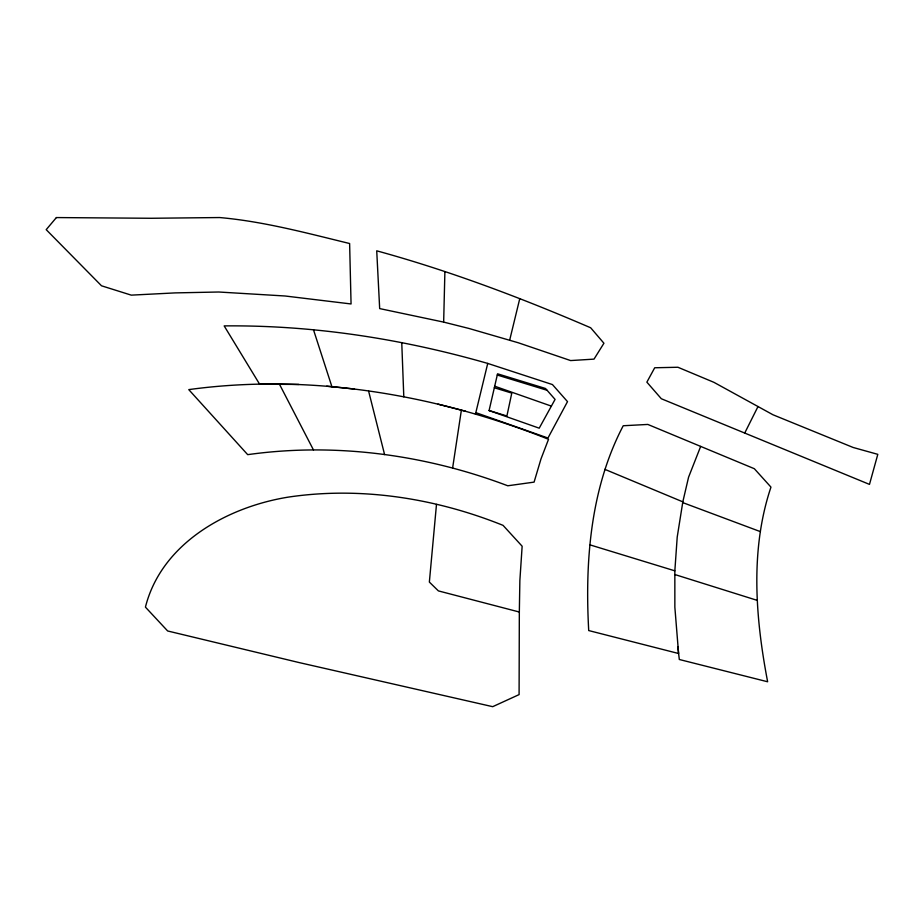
<?xml version="1.0" encoding="UTF-8"?>
<svg xmlns="http://www.w3.org/2000/svg" width="924" height="924" viewBox="0 0 924 924"><rect width="100%" height="100%" fill="white"/><g stroke="black" fill="none" stroke-linecap="round" stroke-linejoin="round"><path stroke-width="1.39" d="M604.816 469.334L682.824 501.848L677.211 537.098L674.843 570.836L674.855 607.241L678.597 653.511L588.715 630.561C584.869 561.214 590.494 488.23 623.226 425.745L647.828 424.439L754.331 468.711L770.962 487.11C749.942 549.745 755.439 617.89 767.636 681.773L679.313 659.493L677.812 646.627M519.334 612.023L519.092 694.605L492.7 706.675L298.995 662.543L167.648 630.976L145.426 607.126C161.527 543.116 227.408 506.86 288.542 497.077C360.834 486.371 435.608 498.209 503.06 525.363L522.141 546.223L519.865 580.503L519.334 612.023L438.392 590.898L429.36 582.074L436.486 504.4M443.659 322.106L379.672 308.593L376.726 250.82C449.907 270.871 521.021 297.794 590.667 327.777L603.926 343.243L594.016 359.124L570.616 360.568L518.272 342.769L468.953 328.459L443.659 322.106L444.894 271.598M452.621 467.971L461.376 410.152C372.938 386.163 279.81 377.131 188.762 389.616L247.69 454.654C335.158 442.342 425.387 454.596 507.773 485.781L534.084 482.12L541.002 458.893L548.533 439.293C520.073 427.916 490.956 418.191 461.376 410.152M489.085 410.545L497.551 373.804L545.507 388.484L555.07 399.411L539.212 428.182L489.085 410.545L506.906 415.985L511.781 393.104L494.34 387.768M475.456 414.171L487.733 363.421C402.183 338.831 313.294 325.017 224.162 325.895L259.632 384.222L298.856 384.43M509.667 340.182L519.762 298.648M700.669 446.408L688.576 477.188L682.651 502.564L760.394 531.635M744.732 433.044L758.003 406.537L713.917 382.328L677.916 367.255L654.712 367.764L646.869 382.155L661.33 398.741L869.484 484.395L877.8 454.342L853.164 447.482L772.972 414.772L758.003 406.537M326.726 386.186L354.516 389.039M437.964 404.123L465.557 411.238M497.274 375.029L547.066 390.274M590.182 544.929L674.843 570.836M674.878 574.543L757.23 600.369M487.733 363.421L552.448 384.569L567.509 401.628L547.955 438.034L475.825 412.635M494.698 386.209L551.374 406.121M279.406 384.118L313.479 449.965M313.479 329.729L331.912 386.717M368.595 391.048L384.592 454.596M401.755 342.608L403.8 396.846M56.387 217.567L46.2 229.66L101.513 285.793L131.277 295.137L175.156 292.896L218.745 292.007L285.066 295.992L351.062 303.961L349.618 243.52C306.745 233.079 263.698 221.448 219.658 217.544L151.34 218.272L56.387 217.567"/></g></svg>
